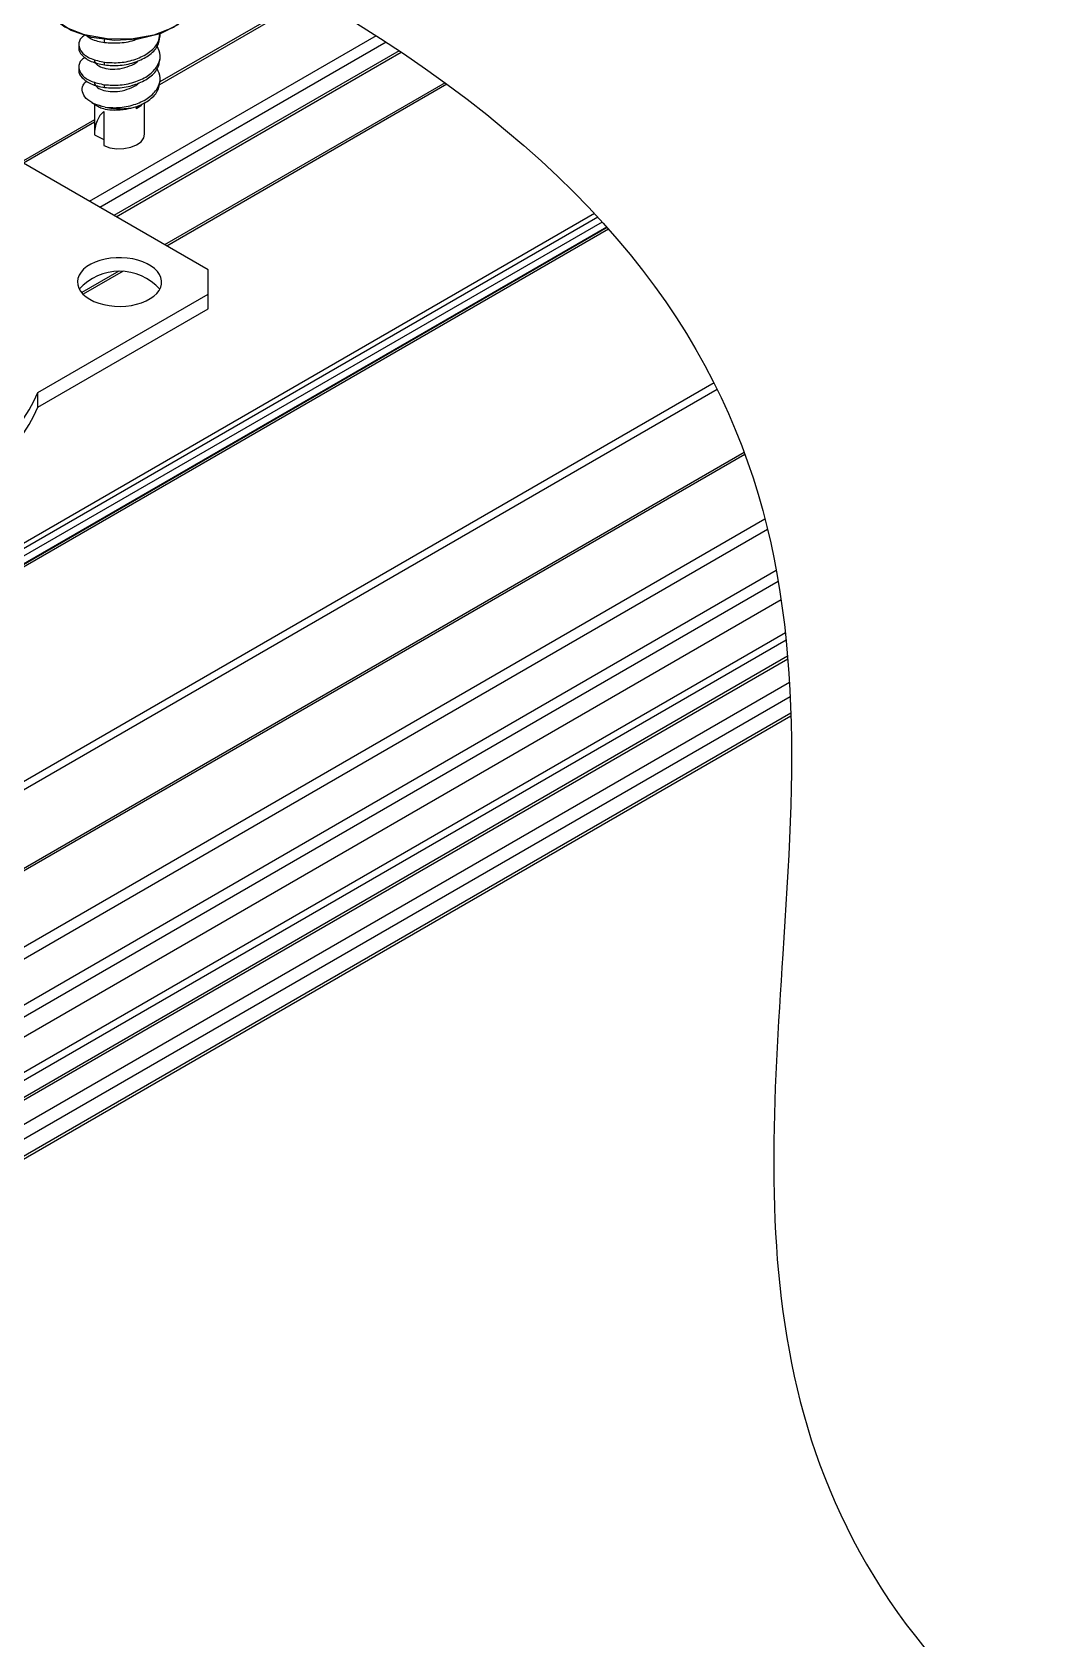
# Model space of a CAD drawing. Extents: x 0 to 12.2, y -7.3 to 0.
# Drawn here: x 5.251 to 7.289, y -4.865 to -1.624 of the extents above; entities that cross this region are included whole.
import ezdxf

# ---------------------------------------------------------------- set-up
doc = ezdxf.new("R2010")
doc.units = 0
doc.header["$LTSCALE"] = 0.5
doc.header["$MEASUREMENT"] = 0
doc.layers.add('Hardware', color=242, linetype='CONTINUOUS')
doc.layers.add('Housing', color=150, linetype='CONTINUOUS')

msp = doc.modelspace()

# ---------------------------------------------------------------- linework, layer by layer
at = {"layer": 'Hardware', "linetype": 'Continuous', "transparency": 16777216}
for p, q in [((5.3454, -1.6494), (5.3454, -1.655)), ((5.3971, -1.6451), (5.3971, -1.6395)), ((5.5094, -1.6323), (5.5094, -1.6275)), ((5.3971, -1.6904), (5.3971, -1.6848)), ((5.5094, -1.6777), (5.5094, -1.6721)), ((5.3454, -1.6947), (5.3454, -1.7004)), ((5.5094, -1.7231), (5.5094, -1.7174)), ((5.3971, -1.7358), (5.3971, -1.7302)), ((5.3714, -1.7661), (5.3873, -1.7752)), ((5.3768, -1.7692), (5.3768, -1.8302)), ((5.4715, -1.7724), (5.4617, -1.7786)), ((5.4617, -1.7786), (5.4617, -1.7758)), ((5.4781, -1.8302), (5.4781, -1.7659)), ((5.3956, -1.7844), (5.3956, -1.8529)), ((5.3768, -1.8302), (5.3768, -1.8312)), ((5.3768, -1.8312), (5.3956, -1.8409))]:
    msp.add_line(p, q, dxfattribs=at)
at = {"layer": 'Hardware', "transparency": 16777216}
for p, q in [((5.606, -2.1037), (5.0541, -1.7851)), ((5.606, -2.1527), (5.606, -2.1037)), ((5.2625, -2.351), (5.606, -2.1527)), ((5.606, -2.182), (5.606, -2.1527)), ((5.2625, -2.3803), (5.606, -2.182)), ((5.2625, -2.3803), (5.2625, -2.351))]:
    msp.add_line(p, q, dxfattribs=at)
at = {"layer": 'Hardware', "linetype": 'Continuous', "transparency": 16777216, "flags": 128}
for points in [[(5.5883, -1.5426), (5.5842, -1.5671), (5.5665, -1.5929), (5.5364, -1.6145), (5.4966, -1.63), (5.4507, -1.638), (5.4027, -1.6379), (5.3569, -1.6296), (5.3174, -1.6139), (5.2877, -1.5921), (5.2703, -1.5663), (5.2666, -1.5426)], [(5.5803, -1.5566), (5.5801, -1.5586), (5.5696, -1.5856), (5.5452, -1.6093), (5.5092, -1.6276), (5.4653, -1.6385), (5.4176, -1.6411), (5.3709, -1.635), (5.3297, -1.6209), (5.2981, -1.6001), (5.2792, -1.5747), (5.2748, -1.5472), (5.2753, -1.5436)], [(5.3956, -1.8529), (5.408, -1.8572), (5.422, -1.8592), (5.4364, -1.8589), (5.4501, -1.8563), (5.4619, -1.8516), (5.471, -1.8451), (5.4765, -1.8374), (5.4781, -1.8302)]]:
    msp.add_lwpolyline(points, dxfattribs=at)
at = {"layer": 'Hardware', "transparency": 16777216, "flags": 128}
for points in [[(5.3673, -2.1629), (5.3759, -2.1672), (5.3854, -2.1708), (5.3956, -2.1737), (5.4064, -2.1757), (5.4175, -2.1769), (5.4289, -2.1773), (5.4402, -2.1767), (5.4513, -2.1753), (5.4619, -2.173), (5.472, -2.17), (5.4812, -2.1662), (5.4895, -2.1617), (5.4967, -2.1566), (5.5027, -2.151), (5.5073, -2.1451), (5.5105, -2.1388), (5.5122, -2.1323), (5.5123, -2.1257), (5.511, -2.1192), (5.5082, -2.1129), (5.5039, -2.1068), (5.4983, -2.1011), (5.4914, -2.0959), (5.4834, -2.0913), (5.4744, -2.0873), (5.4645, -2.084), (5.454, -2.0816), (5.443, -2.0799), (5.4317, -2.0792), (5.4204, -2.0793), (5.4091, -2.0803), (5.3982, -2.0821), (5.3878, -2.0848), (5.3782, -2.0882), (5.3694, -2.0924), (5.3616, -2.0971), (5.355, -2.1025), (5.3498, -2.1083), (5.3459, -2.1144), (5.3434, -2.1208), (5.3425, -2.1274), (5.343, -2.1339), (5.3451, -2.1404), (5.3486, -2.1466), (5.3536, -2.1525), (5.3599, -2.158), (5.3673, -2.1629)], [(4.7969, -2.6198), (4.8274, -2.6152), (4.8574, -2.6097), (4.887, -2.6033), (4.9159, -2.5961), (4.9442, -2.5881), (4.9717, -2.5792), (4.9985, -2.5696), (5.0243, -2.5592), (5.0492, -2.548), (5.0731, -2.5362), (5.096, -2.5236), (5.1177, -2.5104), (5.1383, -2.4966), (5.1576, -2.4823), (5.1756, -2.4673), (5.1923, -2.4519), (5.2076, -2.436), (5.2215, -2.4197), (5.234, -2.403), (5.245, -2.3859), (5.2545, -2.3686), (5.2625, -2.351)], [(4.7969, -2.6491), (4.8274, -2.6445), (4.8574, -2.639), (4.887, -2.6326), (4.9159, -2.6254), (4.9442, -2.6174), (4.9717, -2.6085), (4.9985, -2.5989), (5.0243, -2.5885), (5.0492, -2.5773), (5.0731, -2.5655), (5.096, -2.5529), (5.1177, -2.5398), (5.1383, -2.526), (5.1576, -2.5116), (5.1756, -2.4967), (5.1923, -2.4812), (5.2076, -2.4653), (5.2215, -2.449), (5.234, -2.4323), (5.245, -2.4152), (5.2545, -2.3979), (5.2625, -2.3803)]]:
    msp.add_lwpolyline(points, dxfattribs=at)
at = {"layer": 'Hardware', "linetype": 'Continuous', "transparency": 16777216}
for centre, radius, start, end in [((5.4274, -1.6409), 0.1379, 257.8098, 283.5967), ((5.4404, -1.6985), 0.0801, 285.4212, 292.7995)]:
    msp.add_arc(centre, radius, start, end, dxfattribs=at)
at = {"layer": 'Hardware', "transparency": 16777216}
msp.add_arc((5.4274, -2.2142), 0.108, 41.3174, 138.6826, dxfattribs=at)
at = {"layer": 'Hardware', "linetype": 'Continuous', "transparency": 16777216}
msp.add_ellipse((5.4274, -1.8534), major_axis=(-0.0217, 0.0742), ratio=0.616927, start_param=0.236759, end_param=1.093616, dxfattribs=at)
for points, knots in [([(5.3582, -1.6296), (5.3557, -1.6312), (5.3469, -1.637), (5.3437, -1.65), (5.3502, -1.6658), (5.3686, -1.6787), (5.3877, -1.6828), (5.3971, -1.6848)], [0, 0, 0, 0, 0.091061, 0.320601, 0.542861, 0.774448, 1, 1, 1, 1]), ([(5.3621, -1.6322), (5.3647, -1.6342), (5.3728, -1.6406), (5.3873, -1.6432), (5.3971, -1.6451)], [0, 0, 0, 0, 0.317573, 1, 1, 1, 1]), ([(5.3971, -1.6848), (5.4075, -1.6855), (5.4285, -1.687), (5.4608, -1.6795), (5.4876, -1.6663), (5.506, -1.6477), (5.5081, -1.6336), (5.5092, -1.6267)], [0, 0, 0, 0, 0.199937, 0.405223, 0.602242, 0.805713, 1, 1, 1, 1]), ([(5.3971, -1.6904), (5.4075, -1.6912), (5.4285, -1.6926), (5.4608, -1.6852), (5.4876, -1.6719), (5.506, -1.6533), (5.5081, -1.6392), (5.5092, -1.6323)], [0, 0, 0, 0, 0.199937, 0.405223, 0.602242, 0.805713, 1, 1, 1, 1]), ([(5.3971, -1.6451), (5.4074, -1.6457), (5.4281, -1.647), (5.4532, -1.6425), (5.4636, -1.637), (5.4653, -1.6362)], [0, 0, 0, 0, 0.450672, 0.913402, 1, 1, 1, 1]), ([(5.3971, -1.7302), (5.4075, -1.7309), (5.4285, -1.7323), (5.4607, -1.7249), (5.4878, -1.7117), (5.5055, -1.6928), (5.512, -1.6718), (5.5062, -1.6588), (5.5035, -1.6527)], [0, 0, 0, 0, 0.168435, 0.341375, 0.507351, 0.678764, 0.850176, 1, 1, 1, 1]), ([(5.3457, -1.655), (5.3456, -1.6553), (5.3436, -1.6605), (5.3512, -1.6715), (5.3683, -1.6843), (5.3876, -1.6884), (5.3971, -1.6904)], [0, 0, 0, 0, 0.015021, 0.337249, 0.672999, 1, 1, 1, 1]), ([(5.3582, -1.675), (5.3557, -1.6766), (5.3469, -1.6823), (5.3437, -1.6954), (5.3502, -1.7111), (5.3686, -1.7241), (5.3877, -1.7282), (5.3971, -1.7302)], [0, 0, 0, 0, 0.0910613, 0.3206008, 0.5428611, 0.7744477, 1, 1, 1, 1]), ([(5.377, -1.68), (5.3769, -1.6801), (5.3757, -1.6829), (5.3803, -1.6892), (5.391, -1.6956), (5.4083, -1.6993), (5.4283, -1.6987), (5.4476, -1.693), (5.4608, -1.6869), (5.4647, -1.6822), (5.4653, -1.6815)], [0, 0, 0, 0, 0.007384, 0.165603, 0.330712, 0.491359, 0.652007, 0.817115, 0.975334, 1, 1, 1, 1]), ([(5.3971, -1.7358), (5.4075, -1.7365), (5.4285, -1.738), (5.4608, -1.7305), (5.4876, -1.7173), (5.506, -1.6987), (5.5081, -1.6846), (5.5092, -1.6777)], [0, 0, 0, 0, 0.199937, 0.405223, 0.602242, 0.805713, 1, 1, 1, 1]), ([(5.3457, -1.7004), (5.3456, -1.7006), (5.3436, -1.7058), (5.3512, -1.7169), (5.3683, -1.7297), (5.3876, -1.7338), (5.3971, -1.7358)], [0, 0, 0, 0, 0.015021, 0.337249, 0.672999, 1, 1, 1, 1]), ([(5.3983, -1.7757), (5.4085, -1.7763), (5.4291, -1.7776), (5.4609, -1.7702), (5.4878, -1.757), (5.5055, -1.7382), (5.512, -1.7171), (5.5062, -1.7041), (5.5035, -1.6981)], [0, 0, 0, 0, 0.166525, 0.337162, 0.5042, 0.676708, 0.849217, 1, 1, 1, 1]), ([(5.3983, -1.7757), (5.3905, -1.7736), (5.375, -1.7694), (5.3591, -1.7581), (5.3512, -1.7449), (5.3516, -1.732), (5.3584, -1.7252), (5.3612, -1.7224)], [0, 0, 0, 0, 0.213412, 0.426645, 0.639148, 0.85203, 1, 1, 1, 1]), ([(5.377, -1.7253), (5.3769, -1.7255), (5.3757, -1.7283), (5.3803, -1.7346), (5.391, -1.741), (5.4083, -1.7446), (5.4283, -1.7441), (5.4476, -1.7383), (5.4608, -1.7323), (5.4647, -1.7276), (5.4653, -1.7269)], [0, 0, 0, 0, 0.007384, 0.165603, 0.330712, 0.491359, 0.652007, 0.817115, 0.975334, 1, 1, 1, 1]), ([(5.4598, -1.7749), (5.46, -1.7749), (5.4697, -1.7715), (5.4876, -1.7626), (5.506, -1.7441), (5.5081, -1.7299), (5.5092, -1.723)], [0, 0, 0, 0, 0.004575, 0.334308, 0.674839, 1, 1, 1, 1]), ([(5.3874, -1.7751), (5.3875, -1.7752), (5.3892, -1.7769), (5.3993, -1.7798), (5.4174, -1.7819), (5.4391, -1.7802), (5.4534, -1.7766), (5.4598, -1.7749)], [0, 0, 0, 0, 0.019845, 0.238072, 0.506036, 0.77797, 1, 1, 1, 1])]:
    msp.add_open_spline(points, degree=3, knots=knots, dxfattribs=at)
at = {"layer": 'Housing', "transparency": 16777216}
for p, q in [((5.816, -1.5525), (5.508, -1.7303)), ((5.8116, -1.5499), (5.5089, -1.7247)), ((5.9453, -1.6313), (5.3665, -1.9655)), ((5.9653, -1.6443), (5.3877, -1.9777)), ((5.9917, -1.6617), (5.416, -1.994)), ((5.4204, -1.9966), (5.9958, -1.6644)), ((6.0843, -1.7263), (5.5183, -2.053)), ((6.0881, -1.7291), (5.5226, -2.0556)), ((5.3768, -1.801), (5.2292, -1.8862)), ((5.3768, -1.806), (5.2336, -1.8887)), ((6.3858, -1.9902), (4.942, -2.8237)), ((6.3923, -1.9972), (4.9492, -2.8303)), ((6.4013, -2.0071), (4.9565, -2.8411)), ((6.4106, -2.0174), (4.9702, -2.849)), ((6.4114, -2.0183), (4.977, -2.8464)), ((6.4143, -2.0216), (4.9834, -2.8477)), ((5.4263, -2.1062), (5.3511, -2.1495)), ((5.4346, -2.1064), (5.3541, -2.1529)), ((6.627, -2.3318), (3.9891, -3.8546)), ((6.6335, -2.3448), (4.0036, -3.863)), ((6.6879, -2.4718), (4.1408, -3.9422)), ((6.6895, -2.476), (4.1452, -3.9448)), ((6.7298, -2.6062), (4.2782, -4.0215)), ((6.7352, -2.6276), (4.2994, -4.0337)), ((6.7527, -2.7102), (4.2888, -4.1326)), ((6.7566, -2.7324), (4.2994, -4.1509)), ((6.7624, -2.7691), (4.334, -4.171)), ((6.7709, -2.8356), (4.3868, -4.2119)), ((6.7724, -2.8507), (4.39, -4.2261)), ((6.7754, -2.8831), (4.4046, -4.2518)), ((4.4065, -4.2558), (6.7758, -2.888)), ((6.7791, -2.936), (4.4211, -4.2972)), ((6.7806, -2.9647), (4.4231, -4.3256)), ((4.4085, -4.3733), (6.782, -3.0031)), ((6.7819, -2.9981), (4.4142, -4.3649))]:
    msp.add_line(p, q, dxfattribs=at)
at = {"layer": 'Housing', "color": 1, "transparency": 16777216}
msp.add_open_spline([(5.5804, -1.4264), (6.8589, -2.06), (6.7747, -3.347), (6.6905, -4.6339), (7.2885, -5.116)], degree=3, knots=[0, 0, 0, 0, 1, 1.807725, 1.807725, 1.807725, 1.807725], dxfattribs=at)

doc.saveas('drawing.dxf')
